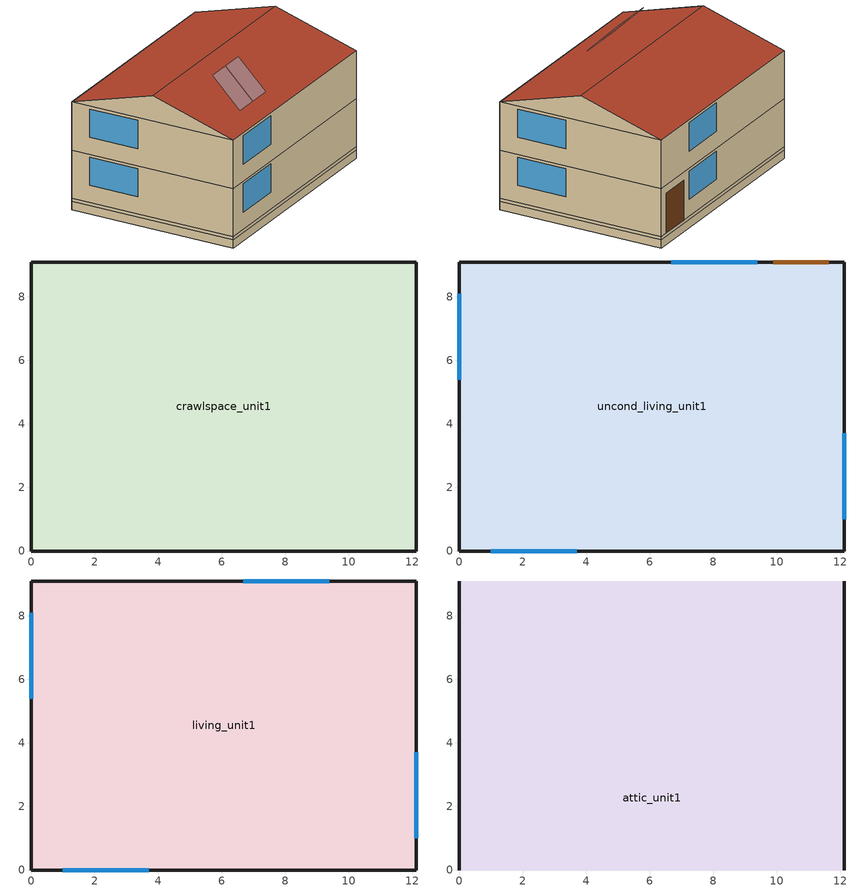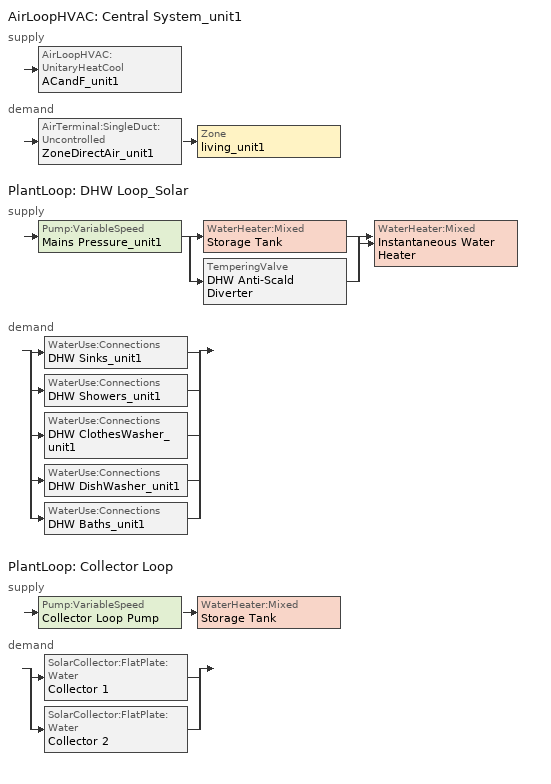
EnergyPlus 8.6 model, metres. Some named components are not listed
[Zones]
crawlspace_unit1
 floor ground (Interior Floor): 0,0 0,9.1 12.13,9.1 12.13,0 z-0.46
 wall outside (Crawl Wall): 0,0 12.13,0 12.13,9.1 0,9.1 0,0 z0:0.15
 wall ground (Crawl Wall): 0,0 12.13,0 12.13,9.1 0,9.1 0,0 z-0.46:0
uncond_living_unit1
 floor to crawlspace_unit1 (Interior Floor): 0,0 0,9.1 12.13,9.1 12.13,0 z0.15
 wall outside (Exterior Wall): 0,0 12.13,0 12.13,9.1 0,9.1 0,0 z0.15:2.74
 window (Exterior Window): 1,0 3.71,0 / 9.39,9.1 6.68,9.1 / 12.13,1 12.13,3.71 / 0,8.1 0,5.39 z1.07:2.59
 door (Exterior Door): 11.63,9.1 9.89,9.1 z0.15:2.29
living_unit1
 floor adiabatic (Exterior Floor): 0,0 0,9.1 12.13,9.1 12.13,0 z2.74
 wall outside (Exterior Wall): 0,0 12.13,0 12.13,9.1 0,9.1 0,0 z2.74:5.34
 window (Exterior Window): 1,0 3.71,0 / 9.39,9.1 6.68,9.1 / 12.13,1 12.13,3.71 / 0,8.1 0,5.39 z3.66:5.18
 ceiling to attic_unit1 (Interior Ceiling): 0,0 12.13,0 12.13,9.1 0,9.1 z5.34
attic_unit1
 wall outside (Gable_end): 12.13,0,5.34 12.13,9.1,5.34 12.13,4.55,6.7; 0,9.1,5.34 0,0,5.34 0,4.55,6.7
 roof outside (Exterior Roof): 0,0,5.34 12.13,0,5.34 12.13,4.55,6.7 0,4.55,6.7; 12.13,9.1,5.34 0,9.1,5.34 0,4.55,6.7 12.13,4.55,6.7
shading: 2.58,0.91,5.49 3.8,0.91,5.49 3.8,2.63,7.21 2.58,2.63,7.21; 3.88,0.91,5.49 5.1,0.91,5.49 5.1,2.63,7.21 3.88,2.63,7.21
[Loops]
AirLoopHVAC 'Central System_unit1'
 supply: AirLoopHVAC:UnitaryHeatCool 'ACandF_unit1'
 demand: AirTerminal:SingleDuct:Uncontrolled 'ZoneDirectAir_unit1' > Zone 'living_unit1'
PlantLoop 'DHW Loop_Solar'
 supply: Pump:VariableSpeed 'Mains Pressure_unit1' > split
  | WaterHeater:Mixed 'Storage Tank'
  | TemperingValve 'DHW Anti-Scald Diverter'
  join > WaterHeater:Mixed 'Instantaneous Water Heater'
 demand: split
  | WaterUse:Connections 'DHW Sinks_unit1'
  | WaterUse:Connections 'DHW Showers_unit1'
  | WaterUse:Connections 'DHW ClothesWasher_unit1'
  | WaterUse:Connections 'DHW DishWasher_unit1'
  | WaterUse:Connections 'DHW Baths_unit1'
PlantLoop 'Collector Loop'
 supply: Pump:VariableSpeed 'Collector Loop Pump' > WaterHeater:Mixed 'Storage Tank'
 demand: split
  | SolarCollector:FlatPlate:Water 'Collector 1'
  | SolarCollector:FlatPlate:Water 'Collector 2'
[Building]
SF+CZ1ASC+USA_HI_Honolulu.Intl.AP.911820+oilfurnace+crawlspace+IECC_2018: North Axis {deg}=0; Terrain=Suburbs; Loads Convergence Tolerance Value=0.04; Temperature Convergence Tolerance Value {deltaC}=0.4; Solar Distribution=FullExterior; Maximum Number of Warmup Days=25; Minimum Number of Warmup Days=6
[Site:WaterMainsTemperature]
Calculation method=Correlation; Annual average outdoor air temperature {C}=24.9167; Maximum difference in monthly average outdoor air temperatures {C}=4.6
[Site:Location]
Site:Location=Honolulu Intl Arpt_HI_USA Design_Conditions; Latitude {N+ S-}=21.32; Longitude {W- E+}=-157.93; Time Zone Relative to GMT {GMT+/-}=-10; Elevation {m}=2
[SizingPeriod:DesignDay] Day of Month=21; Dry-Bulb Temperature Range Modifier Type=DefaultMultipliers; Humidity Condition Type=Wetbulb; Barometric Pressure {Pa}=101301; Rain {Yes/No}=No; Snow on ground {Yes/No}=No; Daylight Savings Time Indicator=No
Name | Month | Day Type | Maximum Dry-Bulb Temperature {C} | Daily Dry-Bulb Temperature Range {C} | Wetbulb at Maximum Dry-Bulb {C} | Wind Speed {m/s} design conditions vs. traditional 6.71 m/s (15 mph) | Wind Direction {Degrees; N=0, S=180} | Solar Model Indicator | Clearness {0.0 to 1.1} | Wind Speed {m/s} design conditions vs. traditional 3.35 m/s (7mph) | ASHRAE Clear Sky Optical Depth for Beam Irradiance (taub) | ASHRAE Clear Sky Optical Depth for Diffuse Irradiance (taud)
Honolulu Intl Arpt Ann Htg 99.6% Condns DB | 2 | WinterDesignDay | 16.2 | 0 | 16.2 | 1.9 | 320 | ASHRAEClearSky | 0
Honolulu Intl Arpt Ann Clg .4% Condns DB=>MWB | 8 | SummerDesignDay | 32.2 | 7.1 | 23.3 |  | 60 | ASHRAETau |  | 6.7 | 0.382 | 2.521
[Material]
Name | Roughness | Thickness {m} | Conductivity {W/m-K} | Density {kg/m3} | Specific Heat {J/kg-K} | Solar Absorptance | Specific Heat {J/kg-K} # VM: Kept sp.heat same as cement_stucco due to lack of data | Thermal Absorptance | Visible Absorptance | Thickness {m}			# back calculating to yield reqd. U
sheathing_consol_layer | Rough | 0.0127 | 0.0940184 | 685.008 | 1172.332
ceil_consol_layer | Rough | 0.146446 | 0.0617176 | 41.9286 | 776.251
floor_consol_layer | Rough | 0.0889 | 0.0464768 | 55.074 | 916.9311
wall_consol_layer | Rough | 0.0889 | 0.0579573 | 120.801 | 1036.26
Concrete_4in | Rough | 0.101498 | 1.312098 | 2242.8 | 465.2
Asphalt_shingle | MediumRough | 0.00633985 | 0.08186 | 1121.29 | 1255.2 | 0.75
cement_stucco | MediumSmooth | 0.01905 | 0.721 | 1865.58 | 878.64
syn_stucco | MediumSmooth | 0.003048 | 8.65E-02 | 400 |  |  | 878.64
Drywall_1/2in | MediumSmooth | 0.0127 | 0.16009 | 800.923 | 1087.84
OSB_5/8in | MediumSmooth | 0.015875 | 0.1163 | 544.627 | 1213.36
OSB_7/16in | MediumSmooth | 0.0111125 | 0.1163 | 544.627 | 1213.36
Plywood_3/4in | Rough | 0.01905 | 0.115458 | 544.68 | 674.54 | 0.7 |  | 0.9 | 0.7
Carpet_n_pad | MediumSmooth | 0.0254001 | 0.0601314 | 32.0369 | 836.8 | 0.7 |  | 0.9 | 0.7
OSB_1/2in | MediumSmooth | 0.0127 | 0.1163 | 544.627 | 1213.36 | 0.7 |  | 0.9 | 0.7
door_const | Smooth |  | 0.0720096 | 512.64 | 767.58 |  |  |  |  | 0.0253617
Std Wood 6inch | MediumSmooth | 0.15 | 0.12 | 540 | 1210 | 0.7 |  | 0.9 | 0.7
[Construction]
Exterior Wall: syn_stucco, sheathing_consol_layer, OSB_7/16in, wall_consol_layer, Drywall_1/2in
InteriorFurnishings: Std Wood 6inch
Exterior Floor: floor_consol_layer, Plywood_3/4in, Carpet_n_pad
Interior Floor: Plywood_3/4in, Carpet_n_pad
Interior Ceiling: ceil_consol_layer, Drywall_1/2in
Exterior Roof: Asphalt_shingle, OSB_1/2in
Exterior Window: Glass
Exterior Door: door_const
Gable_end: cement_stucco, Bldg_paper_felt, OSB_5/8in, Air_4_in_vert, Drywall_1/2in
window_w_blinds: Glass, int_blind
crawl wall: Concrete_4in
[Material:NoMass]
Bldg_paper_felt: Roughness=Smooth; Thermal Resistance {m2-K/W}=0.0105666
[Material:AirGap]
Air_4_in_vert: Thermal Resistance {m2-K/W}=0.158499
[WindowMaterial:SimpleGlazingSystem]
Glass: 2.8393, 0.3344, 0.88
[WindowMaterial:Blind]
int_blind: Slat Orientation=Horizontal; Slat Width {m}=0.025; Slat Separation {m}=0.01875; Slat Thickness {m}=0.001; Slat Angle {deg}=45; Slat Conductivity {W/m-K}=221; Slat Beam Solar Transmittance=0; Front Side Slat Beam Solar Reflectance=0.5; Back Side Slat Beam Solar Reflectance=0.5; Slat Diffuse Solar Transmittance=0; Front Side Slat Diffuse Solar Reflectance=0.5; Back Side Slat Diffuse Solar Reflectance=0.5; Slat Beam Visible Transmittance=0; Front Side Slat Beam Visible Reflectance=0.5; Back Side Slat Beam Visible Reflectance=0.5; Slat Diffuse Visible Transmittance=0; Front Side Slat Diffuse Visible Reflectance=0.5; Back Side Slat Diffuse Visible Reflectance=0.5; Slat Infrared Hemispherical Transmittance=0; Front Side Slat Infrared Hemispherical Emissivity=0.9; Back Side Slat Infrared Hemispherical Emissivity=0.9; Blind to Glass Distance {m}=0.05; Blind Top Opening Multiplier=0.5; Blind Bottom Opening Multiplier=0.5; Blind Left Side Opening Multiplier=0.5; Blind Right Side Opening Multiplier=0.5
[WindowProperty:ShadingControl]
Shades: Shading Type=InteriorBlind; Construction with Shading=window_w_blinds; Shading Control Type=OnIfScheduleAllows; Schedule=shading_2012iecc; Shading Control Is Scheduled=Yes; Glare Control Is Active=No
[Zone] Multiplier=1
living_unit1; uncond_living_unit1; attic_unit1; crawlspace_unit1
[InternalMass]
Internalmass_unit1: Construction=InteriorFurnishings; Zone=living_unit1; Surface Area {m2}=9.89591
[Shading:Overhang] Height from window/door=0; Tilt angle from window/door=90; Left extension from window/door width=0; Right extension from window/door width=0; Depth=0.0152439
Name | Window or door
Overhang_sdr_1.unit1 | Window_sdr_1.unit1
Overhang_sdr_2.unit1 | Window_sdr_2.unit1
[GroundHeatTransfer:Control]
gtp_control: Run Basement Preprocessor=no; Run Slab Preprocessor=yes
[GroundHeatTransfer:Slab:Materials]
NMAT: Number of materials=2; ALBEDO: Surface Albedo: No Snow=0.16; ALBEDO: Surface Albedo: Snow=0.4; EPSLW: Surface Emissivity: No Snow=0.9; EPSLW: Surface Emissivity: Snow=0.9; Z0: Surface Roughness: No Snow=0.75; Z0: Surface Roughness: Snow=0.05; HIN: Indoor HConv: Downward Flow {W/m2-K}=6; HIN: Indoor HConv: Upward {W/m2-K}=9
[GroundHeatTransfer:Slab:MatlProps]
RHO: Slab Material density {kg/m3}=2300; RHO: Soil Density {kg/m3}=1200; CP: Slab CP {J/kg-K}=650; CP: Soil CP {J/kg-K}=1200; TCON: Slab k {W/m-K}=0.9; TCON: Soil k {W/m-K}=1
[GroundHeatTransfer:Slab:BoundConds]
EVTR: Is surface evapotranspiration modeled=FALSE; FIXBC: is the lower boundary at a fixed temperature=TRUE; TDEEPin {C}=10; USRHflag: Is the ground surface h specified by the user?=FALSE
[GroundHeatTransfer:Slab:BldgProps]
IYRS: Number of years to iterate=10; Shape: Slab shape=0; HBLDG: Building height {m}=4; TIN1: January Indoor Average temperature set point {C}=22.22; TIN2: February Indoor Average temperature set point {C}=22.22; TIN3: March Indoor Average temperature set point {C}=22.22; TIN4: April Indoor Average temperature set point {C}=22.22; TIN5: May Indoor Average temperature set point {C}=22.22; TIN6: June Indoor Average temperature set point {C}=23.88; TIN7: July Indoor Average temperature set point {C}=23.88; TIN8: August Indoor Average temperature set point {C}=23.88; TIN9: September Indoor Average temperature set point {C}=23.88; TIN10: October Indoor Average temperature set point {C}=22.22; TIN11: NovemberIndoor Average temperature set point {C}=22.22; TIN12: December Indoor Average temperature set point {C}=22.22; TINAmp: Daily Indoor sine wave variation amplitude {deltaC}=0; ConvTol: Convergence Tolerance=0.1
[GroundHeatTransfer:Slab:Insulation]
RINS: R value of under slab insulation {m2-K/W}=0; DINS: Width of strip of under slab insulation {m}=0; RVINS: R value of vertical insulation {m2-K/W}=0; ZVINS: Depth of vertical insulation {m}=1.5; IVINS: Flag: Is there vertical insulation=0
[GroundHeatTransfer:Slab:EquivalentSlab]
APRatio: The area to perimeter ratio for this slab {m}=2.59948; SLABDEPTH: Thickness of slab on grade {m}=0.1; CLEARANCE: Distance from edge of slab to domain edge {m}=15; ZCLEARANCE: Distance from bottom of slab to domain bottom {m}=15
[GroundHeatTransfer:Basement:SimParameters]
F: Multiplier for the ADI solution:=0.1; IYRS: Maximum number of yearly iterations:=15
[GroundHeatTransfer:Basement:MatlProps]
NMAT: Number of materials in this domain=6; Density for Foundation Wall {kg/m3}=2243; density for Floor Slab {kg/m3}=2243; density for Ceiling {kg/m3}=311; density for Soil {kg/m3}=1500; density for Gravel {kg/m3}=2000; density for Wood {kg/m3}=449; Specific heat for foundation wall {J/kg-K}=880; Specific heat for floor slab {J/kg-K}=880; Specific heat for ceiling {J/kg-K}=1530; Specific heat for soil {J/kg-K}=840; Specific heat for gravel {J/kg-K}=720; Specific heat for wood {J/kg-K}=1530; Thermal conductivity for foundation wall {W/m-K}=1.4; Thermal conductivity for floor slab {W/m-K}=1.4; Thermal conductivity for ceiling {W/m-K}=0.09; thermal conductivity for soil {W/m-K}=1.1; thermal conductivity for gravel {W/m-K}=1.9; thermal conductivity for wood {W/m-K}=0.12
[GroundHeatTransfer:Basement:Insulation]
REXT: R Value of any exterior insulation {m2-K/W} # Rvalue has to be > 0=1.761e-05; INSFULL: Flag: Is the wall fully insulated?=True
[GroundHeatTransfer:Basement:SurfaceProps]
ALBEDO: Surface albedo for No snow conditions=0.16; ALBEDO: Surface albedo for snow conditions=0.4; EPSLN: Surface emissivity No Snow=0.94; EPSLN: Surface emissivity with Snow=0.86; VEGHT: Surface roughness No snow conditions {cm}=6; VEGHT: Surface roughness Snow conditions {cm}=0.25; PET: Flag, Potential evapotranspiration on?=False
[GroundHeatTransfer:Basement:BldgData]
DWALL: Wall thickness {m}=0.2; DSLAB: Floor slab thickness {m}=0.243828; DGRAVXY: Width of gravel pit beside basement wall {m}=0.3; DGRAVZN: Gravel depth extending above the floor slab {m}=0.2; DGRAVZP: Gravel depth below the floor slab {m}=0.1
[GroundHeatTransfer:Basement:Interior]
COND: Flag: Is the basement conditioned?=True; HIN: Downward convection only heat transfer coefficient {W/m2-K}=0.92; HIN: Upward convection only heat transfer coefficient {W/m2-K}=4.04; HIN: Horizontal convection only heat transfer coefficient {W/m2-K}=3.08; HIN: Downward combined (convection and radiation) heat transfer coefficient {W/m2-K}=6.13; HIN: Upward combined (convection and radiation) heat transfer coefficient {W/m2-K}=9.26; HIN: Horizontal combined (convection and radiation) heat transfer coefficient {W/m2-K}=8.29
[GroundHeatTransfer:Basement:ComBldg]
January average temperature {C}=21; February average temperature {C}=21; March average temperature {C}=21; April average temperature {C}=21; May average temperature {C}=24; June average temperature {C}=24; July average temperature {C}=24; August average temperature {C}=24; September average temperature {C}=24; October average temperature {C}=24; November average temperature {C}=21; December average temperature {C}=21; Daily variation sine wave amplitude {deltaC}=21
[GroundHeatTransfer:Basement:EquivSlab]
APRatio: The area to perimeter ratio for this slab {m}=2.59948; EquivSizing: Flag=True
[GroundHeatTransfer:Basement:EquivAutoGrid]
CLEARANCE: Distance from outside of wall to edge of 3-D ground domain {m}=15; SlabDepth: Thickness of the floor slab {m}=0.1; BaseDepth: Depth of the basement wall below grade {m}=1.21914
[ElectricEquipment]
dishwasher1: living_unit1, DishWasher, EquipmentLevel, 65.6988, , , 0.15, 0.6, 0.25, dishwasher
refrigerator1: living_unit1, Refrigerator, EquipmentLevel, 91.0576, , , 0, 1, 0, refrigerator
clotheswasher1: living_unit1, ClothesWasher, EquipmentLevel, 28.4784, , , 0, 0.8, 0.2, clotheswasher
electric_dryer1: living_unit1, ClothesDryer, EquipmentLevel, 213.065, , , 0.05, 0.15, 0.8, electric_dryer
electric_range1: living_unit1, CookingRange, EquipmentLevel, 248.154, , , 0.3, 0.4, 0.3, electric_range
television1: living_unit1, InteriorLighting, EquipmentLevel, 0, , , 0, 1, 0, television
electric_mels1: living_unit1, MiscPlugLoad, EquipmentLevel, 567.464, , , 0.06, 0.69, 0.25, electric_mels
IECC_Adj1: living_unit1, MiscPlugLoad, Watts/Area, 1.54357, 0.062439, 0.411909, 0.251045
Addl_IECC_Adj1: uncond_living_unit1, MiscPlugLoad, Watts/Area, 1.54357, 0.062439, 0.411909, 0.251045
[ThermostatSetpoint:DualSetpoint]
thermostat_living Dual SP Control: Heating Setpoint Temperature Schedule=heating_sch; Cooling Setpoint Temperature Schedule=cooling_sch
[AvailabilityManager:Scheduled]
System availability: Schedule=always_avail
[Sizing:Zone]
living_unit1: Zone Cooling Design Supply Air Temperature Input Method=SupplyAirTemperature; Zone Cooling Design Supply Air Temperature {C}=12; Zone Heating Design Supply Air Temperature Input Method=SupplyAirTemperature; Zone Heating Design Supply Air Temperature {C}=50; Zone Cooling Design Supply Air Humidity Ratio {kgWater/kgDryAir}=0.008; Zone Heating Design Supply Air Humidity Ratio {kgWater/kgDryAir}=0.008; Design Specification Outdoor Air Object=SZ_DSOA_living_unit1; Cooling Design Air Flow Method=DesignDay; Cooling Minimum Air Flow per Zone Floor Area {m3/s-m2}=0.000762; Heating Design Air Flow Method=DesignDay; Heating Maximum Air Flow per Zone Floor Area {m3/s-m2}=0.002032; Heating Maximum Air Flow {m3/s}=0.141576; Heating Maximum Air Flow Fraction=0.3
[Sizing:System]
Central System_unit1: Type of Load to Size On=Sensible; Design Outdoor Air Flow Rate {m3/s}=autosize; Central Heating Maximum System Air Flow Ratio=1; Preheat Design Temperature {C}=7; Preheat Design Humidity Ratio {kg-H2O/kg-Air}=0.008; Precool Design Temperature {C}=11; Precool Design Humidity Ratio {kg-H2O/kg-Air}=0.008; Central Cooling Design Supply Air Temperature {C}=12; Central Heating Design Supply Air Temperature {C}=50; Tpye of Zone Sum to Use=NonCoincident; 100% Outdoor Air in Cooling=No; 100% Outdoor Air in Heating=No; Central Cooling Design Supply Air Humidity Ratio {kg-H2O/kg-Air}=0.008; Central Heating Design Supply Air Humidity Ratio {kg-H2O/kg-Air}=0.008; Cooling Supply Air Flow Rate Method=DesignDay; Heating Supply Air Flow Rate Method=DesignDay; Zone Maximum Outdoor Air Fraction=1; Cooling Design Capacity Method=CoolingDesignCapacity; Cooling Design Capacity {W}=autosize; Heating Design Capacity Method=HeatingDesignCapacity; Heating Design Capacity {W}=autosize; Central Cooling Capacity Control Method=OnOff
[ZoneControl:Thermostat]
Zone Thermostat_unit1: Zone or ZoneList=living_unit1; Control Type Schedule=zone_control_type; Control 1=thermostat_living Dual SP Control
[ZoneInfiltration:EffectiveLeakageArea] Schedule=always_avail; Stack Coefficient=0.00029; Wind Coefficient=0.000231
Name | Zone | Effective Air Leakage Area {cm2} | Effective Air Leakage Area {cm2}	# 1/300 for ceiling area converted to sq. cm | Effective Air Leakage Area {cm2}	# Set same as attic vent
Living_ShermanGrimsrud_unit1 | living_unit1 | 595.671
AtticVent_unit1 | attic_unit1 |  | 370
CrawlVent_unit1 | crawlspace_unit1 |  |  | 370
[AirTerminal:SingleDuct:Uncontrolled]
ZoneDirectAir_unit1: Availability Schedule=always_avail; Maximum Air Flow Rate {m3/s}=autosize
[ZoneVentilation:DesignFlowRate]
Ventilation_unit1: Zone=living_unit1; Schedule=always_avail; Design Flow Rate Calculation Method=Flow/Zone; Design Flow Rate {m3/s}=0.0283168; Ventilation Type=Exhaust; Fan Pressure Rise {Pa}=0; Fan Total Efficiency		# Fan consumption added during post-processing @ 2.8 cfm/W=1; Constant Term Coefficient=1; Temperature Term Coefficient=0; Velocity Term Coefficient=0; Velocity Squared Term Coefficient=0; Minimum Indoor Temperature {C}=-100; Maximum Indoor Temperature {C}=100; Delta Temperature {deltaC}=-100; Minimum Outdoor Temperature {C}=-100; Maximum Outdoor Temperature {C}=100; Maximum Wind Speed {m/s}=40
[DesignSpecification:OutdoorAir]
SZ_DSOA_living_unit1: Outdoor Air Method=Flow/Zone; Outdoor Air Flow per Person {m3/s-person}=0; Outdoor Air Flow per Zone {m3/s}=0.0283168
[Coil:Cooling:DX:SingleSpeed]
DX Cooling Coil_unit1: Availability Schedule=always_avail; Rated Total Cooling Capacity {W}=autosize; Rated Sensible Heat Ratio=autosize; Rated COP=4.06853; Rated Air Flow Rate {m3/s}=autosize; Total Cooling Capacity Function of Temperature Curve=Cool-Cap-FT; Total Cooling Capacity Function of Flow Fraction Curve=ConstantCubic; Energy Input Ratio Function of Temperature Curve=Cool-EIR-FT; Energy Input Ratio Function of Flow Fraction Curve=ConstantCubic; Part Load Fraction Correlation Curve=Cool-PLF-fPLR
[Fan:OnOff]
Supply Fan_unit1: Availability Schedule=always_avail; Fan Efficiency   #From the study from Dave...=0.50054; Pressure Rise {Pa}   #based on 0.5W/cfm assuming 1200 cfm,motor eff = 0.65 @ 400cfm/ton and fan eff = 0.58...=400; Maximum Flow Rate {m3/s}=autosize; Motor Efficiency   #From the study from Dave @ 400cfm/ton and back calculating for seer > 13...=0.863; Motor In Airstream Fraction=1
[AirLoopHVAC]
Central System_unit1: Design Supply Air Flow Rate {m3/s}=autosize
[AirLoopHVAC:UnitaryHeatCool]
ACandF_unit1: Availability Schedule=always_avail; Supply Air Fan Operating Mode Schedule=fan_cycle; Maximum Supply Air Temperature {C}=80; Supply Air Flow Rate During Cooling Operation {m3/s}=autosize; Supply Air Flow Rate During Heating Operation {m3/s}=autosize; Supply Air Flow Rate When No Cooling or Heating is Needed {m3/s}=0; Controlling Zone or Thermostat Location=living_unit1; Supply Fan=Supply Fan_unit1; Fan Placement=BlowThrough; Heating Coil=Main Fuel Heating Coil_unit1; Cooling Coil=DX Cooling Coil_unit1; Dehumidification Control Type=None
[Coil:Heating:Fuel]
Main Fuel heating coil_unit1: Availability Schedule=always_avail; Fuel Type=FuelOil#2; Burner Efficiency=0.78; Nominal Capacity {W}=autosize
[Zone equipment]
living_unit1: ZoneDirectAir_unit1
[People]
people_unit1: Zone or ZoneList=living_unit1; Number of People Schedule=Occupancy; Number of People Calculation Method=People; Number of People=3; Fraction Radiant=0; Sensible Heat Fraction=autocalculate; Activity Level Schedule=activity_sch; Enable ASHRAE 55 Comfort Warnings=No; Mean Radiant Temperature Calculation Type=ZoneAveraged
[Lights] Schedule=InteriorLightingHE; Design Level Calculation Method=Watts/Area; Return Air Fraction=0; Fraction Radiant=0.6; Fraction Visible=0.2; Fraction Replaceable=0
Name | Zone or ZoneList | Watts per Zone Floor Area {W/m2} | Watts per Zone Floor Area {W/m2} # From NREL's Seattle benchmark assumption 153 W for a 2160 ft2 building
Living Hardwired Lighting1 | living_unit1 | 1.15189
Living Plug-in Lighting1 | living_unit1 |  | 0.478468
Uncond Living Hardwired Lighting1 | uncond_living_unit1 | 1.15189
Uncond Living Plug-in Lighting1 | uncond_living_unit1 |  | 0.478468
[Exterior:Lights]
Name | Schedule | Design Level {W}
Exterior-Lights_unit1 | ExteriorLighting | 47.3411
Garage-Lights_unit1 | InteriorLightingHE | 7.84187
[Sizing:Plant] Loop Type=HEATING; Design Loop Exit Temperature {C}=48.88; Loop Design Temperature Difference {deltaC}=5.56
DHW Loop_Solar; Collector Loop
[Pump:VariableSpeed] Fraction of Motor Inefficiencies to Fluid Stream=0; Coefficient 1 of the Part Load Performance Curve=0; Coefficient 2 of the Part Load Performance Curve=1; Coefficient 3 of the Part Load Performance Curve=0; Coefficient 4 of the Part Load Performance Curve=0; Minimum Flow Rate {m3/s}=0
Name | Rated Flow Rate {m3/s} | Rated Pump Head {Pa} | Rated Power Consumption {W} | Motor Efficiency | Pump Control Type
Mains Pressure_unit1 | autosize | 1 | 0 | 1 | Intermittent
Collector Loop Pump | AUTOSIZE | 300000 | AUTOSIZE | 0.87 | INTERMITTENT
[SolarCollectorPerformance:FlatPlate]
Alternate Energy Technologies AE-24: Gross Area {m2}=2.2116; Test Fluid=Water; Test Flow Rate {m3/s}=3.88e-05; Test Correlation Type=Inlet; Coefficient 1 of Efficiency Equation=0.691; Coefficient 2 of Efficiency Equation {W/m2-K}=-3.396; Coefficient 3 of Efficiency Equation {W/m2-K2}=-0.01968; Coefficient 2 of Incident Angle Modifier=-0.1939; Coefficient 3 of Incident Angle Modifier=-0.0055
[SolarCollector:FlatPlate:Water] SolarCollectorPerformance=Alternate Energy Technologies AE-24; Maximum Flow Rate {m3/s}=0.00001
Name | Surface
Collector 1 | Collector Surface 1
Collector 2 | Collector Surface 2
[WaterHeater:Mixed] Setpoint Temperature Schedule=dhw_setpt; Heater Fuel Type=FuelOil#1; Heater Thermal Efficiency=0.8; Use Side Effectiveness=1; Use Side Design Flow Rate {m3/s}=autosize
Name | Tank Volume {m3} | Maximum Temperature Limit {C} | Heater Control Type | Heater Maximum Capacity {W} | Ambient Temperature Indicator | Ambient Temperature Zone | Off Cycle Loss Fraction to Zone | On Cycle Loss Fraction to Zone | Deadband Temperature Difference {deltaC} | Ambient Temperature Schedule | Off Cycle Loss Coefficient to Ambient Temperature {W/K} | On Cycle Loss Coefficient to Ambient Temperature {W/K} | Source Side Effectiveness | Source Side Design Flow Rate {m3/s}
Instantaneous Water Heater | 0.00568 | 82.2222 | MODULATE | 80000 | Zone | living_unit1 | 1 | 1
Storage Tank | 1.5 | 48.8 | CYCLE | 0 | Schedule |  |  |  | 5.56 | Ambient Temp Schedule | 5 | 5 | 1 | autosize
[WaterHeater:Sizing]
Instantaneous Water Heater: Design Mode=ResidentialHUD-FHAMinimum; Number of Bedrooms=3; Number of Bathrooms=3
[PlantLoop] Fluid Type=WATER; Maximum Loop Temperature {C}=100; Maximum Loop Flow Rate {m3/s}=AUTOSIZE; Minimum Loop Flow Rate {m3/s}=0; Plant Loop Volume {m3}=autocalculate
Name | Plant Equipment Operation Scheme | Minimum Loop Temperature {C} | Load Distribution Scheme
DHW Loop_Solar | DHW Loop Operation_unit1 | 0 | Optimal
Collector Loop | Collector Loop Operation | 3 | OPTIMAL
[PlantEquipmentList]
DHW Plant Equipment_Solar: DHW Anti-Scald Diverter, Storage Tank, Instantaneous Water Heater
Collector Plant Equipment: Storage Tank
[PlantEquipmentOperation:HeatingLoad] Load Range 1 Lower Limit {W}=0
Name | Load Range 1 Upper Limit {W} | Range 1 Equipment List
DHW Control Scheme_unit1 | 1000000000000000 | DHW Plant Equipment_Solar
Collector Control Scheme | 10000000 | Collector Plant Equipment
[PlantEquipmentOperationSchemes]
Name | Control Scheme 1 | Control Scheme 1 Schedule
DHW Loop Operation_unit1 | DHW Control Scheme_unit1 | always_avail
Collector Loop Operation | Collector Control Scheme | AlwaysOnSchedule
[AvailabilityManager:DifferentialThermostat]
Differential Thermostat Availability Manager: Temperature Difference On Limit {deltaC}=10; Temperature Difference Off Limit {deltaC}=2
[AvailabilityManager:HighTemperatureTurnOff]
High Temperature Turn Off Availability Manager: Temperature {C}=60
[AvailabilityManager:LowTemperatureTurnOn]
Low Temperature Turn On Availability Manager: Temperature {C}=0
[SetpointManager:Scheduled] Control Variable=Temperature
Name | Schedule | Setpoint Node or NodeList
DHW Loop Setpoint Manager_unit1 | DHWSupplySetpoint | DHW Loop Setpoint Node List
Collector Loop Setpoint Manager | Loop Temperature Schedule | Collector Loop Setpoint Node List
[WaterUse:Equipment]
Name | Peak Flow Rate {m3/s} | Flow Rate Fraction Schedule | Target Temperature Schedule
Clothes Washer_unit1 | 1.62192e-06 | ClothesWasher | CWWaterTempSchedule
Dishwasher_unit1 | 6.36685e-07 | Dishwasher | DWWaterTempSchedule
Sinks_unit1 | 7.1934e-05 | BA_sink_sch | SSBWaterTempSchedule
Showers_unit1 | 0.000141975 | BA_shower_sch | SSBWaterTempSchedule
Baths_unit1 | 0.00027764 | BA_bath_sch | SSBWaterTempSchedule
[WaterUse:Connections] Drain Water Heat Exchanger Type=None
Name | Water Use Equipment 1
DHW Sinks_unit1 | Sinks_unit1
DHW Showers_unit1 | Showers_unit1
DHW ClothesWasher_unit1 | Clothes Washer_unit1
DHW DishWasher_unit1 | Dishwasher_unit1
DHW Baths_unit1 | Baths_unit1
[Schedule:Compact]
BA_shower_sch: Through: 12/31, For: AllDays, Until: 1:00, 0.00204722, Until: 2:00, 0.000930554, Until: 3:00, 0.000558333, Until: 4:00, 0.000930554, Until: 5:00, 0.00260555, Until: 6:00, 0.00967777, Until: 7:00, 0.0219611, Until: 8:00, 0.021775, Until: 9:00, 0.0176805, Until: 10:00, 0.0137722, Until: 11:00, 0.0111667, Until: 12:00, 0.00874721, Until: 13:00, 0.00632777, Until: 14:00, 0.00539722, Until: 15:00, 0.00483888, Until: 16:00, 0.00465277, Until: 17:00, 0.00558333, Until: 18:00, 0.00725832, Until: 19:00, 0.00781666, Until: 20:00, 0.00781666, Until: 21:00, 0.00781666, Until: 22:00, 0.00763055, Until: 23:00, 0.00539722, Until: 24:00, 0.00390833
BA_bath_sch: Through: 12/31, For: AllDays, Until: 1:00, 0.000190545, Until: 2:00, 9.52723e-05, Until: 3:00, 9.52723e-05, Until: 4:00, 9.52723e-05, Until: 5:00, 0.000190545, Until: 6:00, 0.000452543, Until: 7:00, 0.00109563, Until: 8:00, 0.00138145, Until: 9:00, 0.00157199, Until: 10:00, 0.00138145, Until: 11:00, 0.00109563, Until: 12:00, 0.000833632, Until: 13:00, 0.00073836, Until: 14:00, 0.000547816, Until: 15:00, 0.000547816, Until: 16:00, 0.000547816, Until: 17:00, 0.000928905, Until: 18:00, 0.00109563, Until: 19:00, 0.00183399, Until: 20:00, 0.00238181, Until: 21:00, 0.00238181, Until: 22:00, 0.00183399, Until: 23:00, 0.00157199, Until: 24:00, 0.000928905
BA_sink_sch: Through: 12/31, For: AllDays, Until: 1:00, 0.00458624, Until: 2:00, 0.00229312, Until: 3:00, 0.00163794, Until: 4:00, 0.00163794, Until: 5:00, 0.00229312, Until: 6:00, 0.00589659, Until: 7:00, 0.0137587, Until: 8:00, 0.0203105, Until: 9:00, 0.0216208, Until: 10:00, 0.0203105, Until: 11:00, 0.0176898, Until: 12:00, 0.0163794, Until: 13:00, 0.0160518, Until: 14:00, 0.0147415, Until: 15:00, 0.0140863, Until: 16:00, 0.0134311, Until: 17:00, 0.0157243, Until: 18:00, 0.0212933, Until: 19:00, 0.0245691, Until: 20:00, 0.0226036, Until: 21:00, 0.0186725, Until: 22:00, 0.0157243, Until: 23:00, 0.0131035, Until: 24:00, 0.00884489
activity_sch: Through: 12/31, For: AllDays, Until: 24:00, 117.28
zone_control_type: Through: 12/31, For: AllDays, Until 24:00, 4
shading_2012iecc: Through: 12/31, For: AllDays, Until 24:00, 0
dhw_setpt: Through: 12/31, For: AllDays, Until 24:00, 48
always_avail: Through: 12/31, For: AllDays, Until: 24:00, 1
heating_sch: Through: 12/31, For: AllDays, Until: 24:00, 22.22
cooling_sch: Through: 12/31, For: AllDays, Until: 24:00, 23.88
fan_cycle: Through: 12/31, For: AllDays, Until: 24:00, 0
AlwaysOnSchedule: THROUGH: 12/31, FOR: AllDays, UNTIL: 24:00, 1
Ambient Temp Schedule: Through: 12/31, For: AllDays, Until: 24:00, 22
Loop Temperature Schedule: Through: 12/31, For: AllDays, Until: 24:00, 60
[Schedule:Day:Hourly]
OccupancyDay: 1, 1, 1, 1, 1, 1, 1, 0.8831, 0.40861, 0.24189, 0.24189, 0.24189, 0.24189, 0.24189, 0.24189, 0.24189, 0.29498, 0.5531, 0.89693, 0.89693, 0.89693, 1, 1, 1
LightingDay: 0.0625, 0.0625, 0.0625, 0.0625, 0.1875, 0.390625, 0.4375, 0.390625, 0.171875, 0.117188, 0.117188, 0.117188, 0.117188, 0.117188, 0.117188, 0.203125, 0.4375, 0.609375, 0.820312, 0.984375, 1, 0.6875, 0.382812, 0.15625
ExteriorLightingDay: 1, 1, 1, 1, 1, 1, 0, 0, 0, 0, 0, 0, 0, 0, 0, 0, 0, 0, 1, 1, 1, 1, 1, 1
LightingDay_EELighting: 0.06875, 0.06875, 0.06875, 0.06875, 0.20625, 0.429688, 0.48125, 0.429688, 0.189062, 0.128906, 0.128906, 0.128906, 0.128906, 0.128906, 0.128906, 0.223438, 0.48125, 0.670312, 0.902344, 1, 1, 0.75625, 0.421094, 0.171875
RefrigeratorDay: 0.8, 0.782696, 0.765594, 0.742857, 0.731388, 0.731388, 0.75996, 0.8, 0.817103, 0.828571, 0.8, 0.8, 0.839839, 0.839839, 0.828571, 0.839839, 0.885714, 0.971429, 1, 0.971429, 0.942857, 0.925553, 0.885714, 0.828571
MiscPlugLoadDay: 0.60749, 0.559339, 0.552853, 0.545071, 0.524481, 0.585279, 0.676232, 0.718547, 0.60749, 0.517023, 0.529183, 0.529345, 0.520428, 0.538424, 0.568742, 0.600357, 0.710117, 0.862678, 0.936608, 0.966764, 1, 0.976654, 0.845169, 0.734436
CookingRangeDay: 0.0471585, 0.0471585, 0.0235459, 0.0235459, 0.0471585, 0.0707044, 0.165088, 0.283018, 0.306564, 0.320771, 0.283018, 0.330176, 0.377335, 0.306564, 0.292423, 0.377335, 0.613194, 1, 0.778348, 0.400947, 0.235859, 0.165088, 0.103722, 0.0707044
DishwasherWeekday: 0.115858, 0.0514759, 0.0385692, 0.0257379, 0.0257379, 0.0772138, 0.154503, 0.231792, 0.437922, 0.489398, 0.425016, 0.360633, 0.309082, 0.347726, 0.283344, 0.270437, 0.283344, 0.373464, 0.656883, 0.8372, 0.682621, 0.502305, 0.33482, 0.231792
DishwasherWeekend: 0.124134, 0.0551527, 0.0413241, 0.0275764, 0.0275764, 0.0827291, 0.165539, 0.248349, 0.469202, 0.524355, 0.455374, 0.386393, 0.331159, 0.372564, 0.303583, 0.289754, 0.303583, 0.40014, 0.703804, 0.897, 0.73138, 0.538184, 0.358735, 0.248349
DishwasherVacation; ClothesWasherVacation; ClothesDryerVacation: 0, 0, 0, 0, 0, 0, 0, 0, 0, 0, 0, 0, 0, 0, 0, 0, 0, 0, 0, 0, 0, 0, 0, 0
ClothesWasherWeekday: 0.0796475, 0.0637009, 0.0318078, 0.0318078, 0.0637009, 0.095594, 0.191188, 0.414354, 0.621574, 0.7332, 0.717253, 0.637521, 0.573735, 0.510034, 0.446247, 0.414354, 0.430301, 0.414354, 0.414354, 0.414354, 0.414354, 0.398408, 0.270921, 0.143434
ClothesWasherWeekend: 0.097441, 0.077932, 0.0389138, 0.0389138, 0.077932, 0.11695, 0.2339, 0.506923, 0.760436, 0.897, 0.877491, 0.779946, 0.701909, 0.623977, 0.545941, 0.506923, 0.526432, 0.506923, 0.506923, 0.506923, 0.506923, 0.487414, 0.331446, 0.175477
ClothesDryerWeekday: 0.0996819, 0.0598091, 0.0398727, 0.0199364, 0.0398727, 0.0598091, 0.159491, 0.318982, 0.486427, 0.685791, 0.785473, 0.817391, 0.7456, 0.677837, 0.610073, 0.578155, 0.558218, 0.546236, 0.518346, 0.510391, 0.5263, 0.546236, 0.4386, 0.239236
ClothesDryerWeekend: 0.121951, 0.0731707, 0.0487805, 0.0243902, 0.0487805, 0.0731707, 0.195122, 0.390244, 0.595097, 0.839, 0.960951, 1, 0.91217, 0.829268, 0.746366, 0.707317, 0.682927, 0.668268, 0.634146, 0.624415, 0.643878, 0.668268, 0.536585, 0.292683
[Schedule:Week:Compact]
RefrigeratorWeek: For: AllDays, RefrigeratorDay
MiscPlugLoadWeek: For: AllDays, MiscPlugLoadDay
CookingRangeWeek: For: AllDays, CookingRangeDay
DishwasherWeek: For: Weekdays, DishwasherWeekday, For: CustomDay1, DishwasherVacation, For: AllOtherDays, DishwasherWeekend
ClothesWasherWeek: For: Weekdays, ClothesWasherWeekday, For: CustomDay1, ClothesWasherVacation, For: AllOtherDays, ClothesWasherWeekend
ClothesDryerWeek: For: Weekdays, ClothesDryerWeekday, For: CustomDay1, ClothesDryerVacation, For: AllOtherDays, ClothesDryerWeekend
OccupancyWeek: AllDays, OccupancyDay
LightingProfileWeek: For: AllDays, LightingDay
LightingProfileWeek_EELighting: For: AllDays, LightingDay_EELighting
ExteriorLightingProfileWeek: For: AllDays, ExteriorLightingDay
[Schedule:Year]
Occupancy: OccupancyWeek, 1, 1, 12, 31
InteriorLighting: LightingProfileWeek, 1, 1, 12, 31
InteriorLightingHE: LightingProfileWeek_EELighting, 1, 1, 12, 31
ExteriorLighting: ExteriorLightingProfileWeek, 1, 1, 12, 31
Refrigerator: RefrigeratorWeek, 1, 1, 12, 31
MiscPlugLoad: MiscPlugLoadWeek, 1, 1, 12, 31
CookingRange: CookingRangeWeek, 1, 1, 12, 31
Dishwasher: DishwasherWeek, 1, 1, 12, 31
ClothesWasher: ClothesWasherWeek, 1, 1, 12, 31
ClothesDryer: ClothesDryerWeek, 1, 1, 12, 31
[Schedule:Constant]
Name | Hourly Value
DWWaterTempSchedule; CWWaterTempSchedule; DHWSupplySetpoint | 48.8889
SSBWaterTempSchedule | 40.5556
[Curve:Biquadratic] Minimum Value of x=-100; Maximum Value of x=100; Minimum Value of y=-100; Maximum Value of y=100
Name | Coefficient1 Constant | Coefficient2 x | Coefficient3 x**2 | Coefficient4 y | Coefficient5 y**2 | Coefficient6 x*y
Cool-Cap-fT | 1.26489 | -0.035055 | 0.00211086 | -0.00152689 | -7.0308e-06 | -0.000469184
Cool-EIR-fT | 0.384024 | 0.0296967 | -0.00113293 | 0.00649067 | 0.000262699 | -0.000120722
[Curve:Cubic]
ConstantCubic: Coefficient1 Constant=1; Coefficient2 x=0; Coefficient3 x**2=0; Coefficient4 x**3=0; Minimum Value of x=-100; Maximum Value of x=100
[Curve:Quadratic]
Cool-PLF-fPLR: Coefficient1 Constant=0.801414; Coefficient2 x=0.237447; Coefficient3 x**2=-0.0393773; Minimum Value of x=0; Maximum Value of x=1; Minimum Curve Output=0.7; Maximum Curve Output=1
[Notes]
$Id: eplus.res.template,v 1.15 2019/02/07 17:10:57 d3a061 Exp d3a061 $
$Log: eplus.res.template,v $
Added defaults for duct R-values.  Added a code default (taken from
consolidated.materials.template) and a moisture_regime default (from
the same place).
Added default settings for wwr.  Fixed problem that was using the
'system' parm where it should have used 'hvac_type'; also added
missing setting of hvac_type to 'heatpump' where appropriate.
Fixed bug in how r_crawlwall and r_bsmtwall were being defaulted.
Beefed up screening of tropical_designation as applied to singe-family
homes (was accidentally including singlewide manufactured homes in
the check).
Added the $TEMPLATE_PATH variable to simplify the process() calls.
Fairly extensive cleanup and refactoring to make make the template work with
the "canonical" index variables and other such things, including making
cfm25 a valid input that is coordinated with leakage_ratio.
Changed hard-coded shower_gpm, sink_gpm, and bath_gpm variables to changeable
parameters with defaults.
Fixed big that was setting $humidity_designation and/or $tropical_designation to
undef instead of ''.  Added the $ach25 parameter as a better alternative to the
$leakage_ratio that had been used in the past (the latter, if given, still has
precedence over the former).  Added calls to generate a globals_report.  And af
few cleanups of code.
Added kludges to allow more consistent parm column names for climate zones, moisture
regimes, and humidity/tropical designations.  Put in a check to bomb if the user
specifies any specific LED components to the lighting (needs to be enhanced to properly
accommodate LEDs, but...later).  Fixed default value of $ua.
Added/clarified comments on the $max_supply calcs.
Fixed a bunch of typos that were introduced when the setdef() calls were
inserted in place of ||=.  Also added in 2018 IECC default lighting fractions
that had been inadvertently omitted before.
Replaced all uses of ||= with setdef() or val_or().  Added in re-wired (haha)
lighting procedure.  A few other fix-ups, comments, indents, etc., that were
left out when the original 8.6 template was created.  (Sigh.)
Updated DHW energy factors for new Federal standards that are current as
Reworked DHW savings for 2015 and 2018 IECCs.
Revision 1.3  2017/04/27 21:41:17  mend509
Added the additional lighting load for the unconditioned floor area of the semi-conditioned prototype
Dropped all the Windows line ending characters (ugh--it marks every line
as updated in the diffs), and changed to the "English" version of $WARNING
to eliminate the Perl warnings about the deprecated control-W version of
that variable.
Revision 1.1  2017/04/12 22:43:34  mend509
Initial revision
Revision 1.6  2015/06/27 00:14:44  mend509
Revised insulation quality calculation
Revision 1.5  2015/05/21 16:51:15  mend509
Archive after determination analysis
Revision 1.4  2014/06/27 16:27:02  mend509
Check in before DHW changes
Revision 1.2  2014/05/19 23:06:43  mend509
Two main revisions:
1: Re-wired ground temperature sections to read from previously generated gtp files if available
2: Copied over 2012 IECC into 2015 IECC variables where applicable
Revision 1.1  2014/05/16 23:22:50  mend509
Initial revision
Revision 1.2  2013/03/29 17:30:21  mend509
Archived after generating first set of masonry input files
Revision 1.1  2013/03/24 05:30:59  mend509
Initial revision
The Residential Prototype Building Models were developed by Pacific Northwest National Laboratory (PNNL),
under contract with the U.S. Department of Energy (DOE).
The purpose of developing these building prototype models is to measure energy saving impacts from
various residential energy codes. Detailed model development descriptions are documented in
PNNL report titled "Cost-Effectiveness Analysis of the 2009 and 2012 IECC Residential Provisions
- Technical Support Document".
GPARM parameters as run:
ID = SF+CZ1ASC+USA_HI_Honolulu.Intl.AP.911820+oilfurnace+crawlspace+IECC_2018
weatherfile = USA_HI_Honolulu.Intl.AP.911820_TMY3.epw
climate_zone = Climate Zone 1
